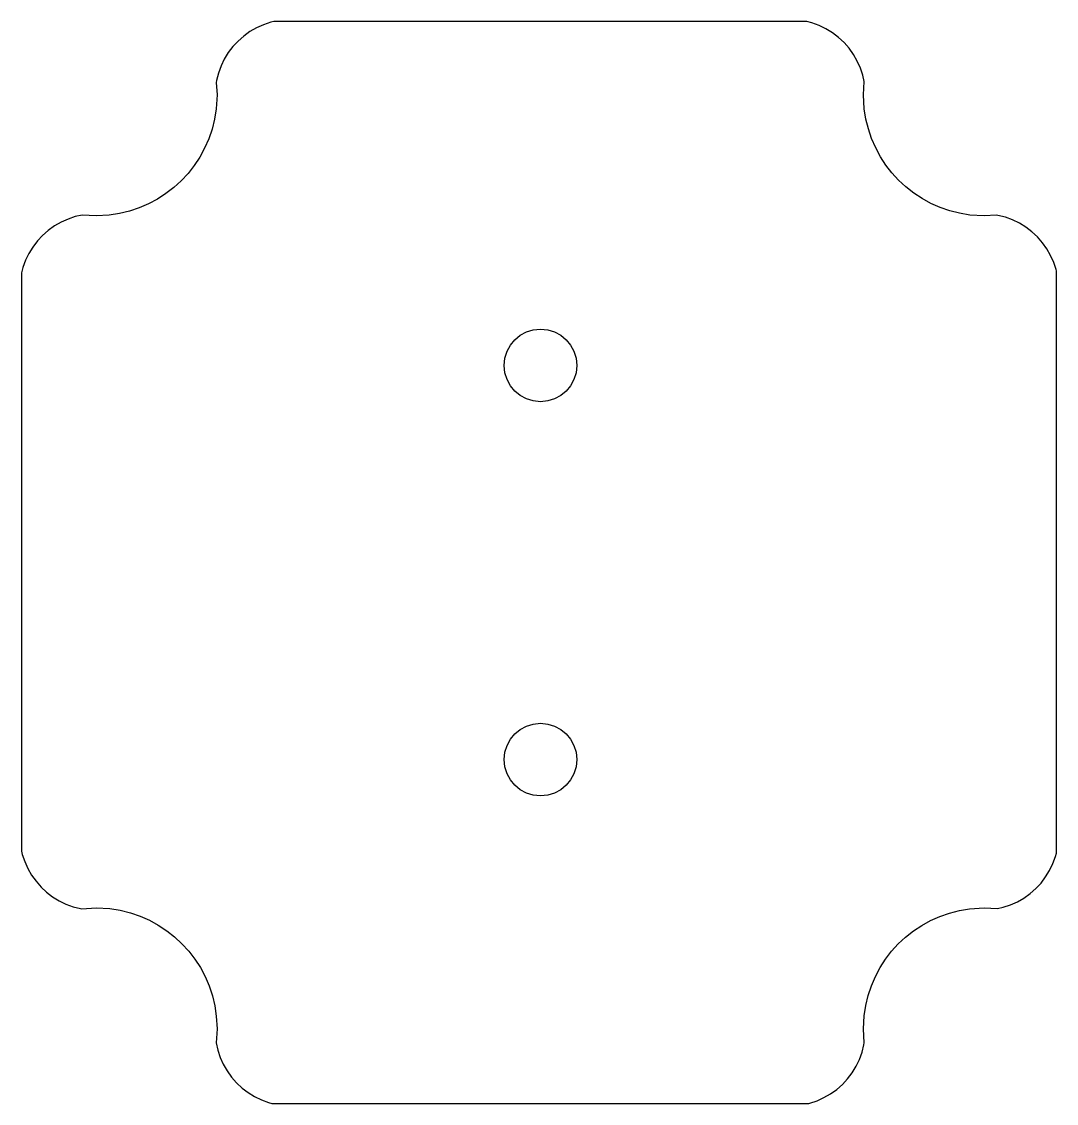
# Model space of a CAD drawing. Extents: x 84.6 to 127.3, y 136.2 to 180.8.
import ezdxf

# ---------------------------------------------------------------- set-up
doc = ezdxf.new("R2010")
doc.units = 0
doc.layers.add('Layer_1', color=7, linetype='CONTINUOUS')

msp = doc.modelspace()

# ---------------------------------------------------------------- linework, layer by layer
at = {"layer": 'Layer_1', "color": 1}
for points in [[(94.973431, 180.811634), (94.847754, 180.783525), (94.550648, 180.684857), (94.264567, 180.556426), (93.992268, 180.400431), (93.737608, 180.21853), (93.501687, 180.011272), (93.288366, 179.781966), (93.098747, 179.532267), (92.934485, 179.26548), (92.798336, 178.983258), (92.690848, 178.688355), (92.613127, 178.384636), (92.601556, 178.308569), (92.635733, 177.787671), (92.599352, 177.216611), (92.530828, 176.788745), (92.427194, 176.374043), (92.290036, 175.974074), (92.120946, 175.590416), (91.921511, 175.224642), (91.693314, 174.878332), (91.437951, 174.55306), (91.157007, 174.250399), (90.852072, 173.971928), (90.524731, 173.71922), (90.176576, 173.493852), (89.809193, 173.2974), (89.424171, 173.131436), (89.0231, 172.997539), (88.607564, 172.897282), (88.179156, 172.832244), (87.646682, 172.79807), (87.074522, 172.835552), (86.784584, 172.770508), (86.486927, 172.67129), (86.200846, 172.543409), (85.929097, 172.387414), (85.673884, 172.204963), (85.438513, 171.998258), (85.224643, 171.768952), (85.035026, 171.51925), (84.871314, 171.25191), (84.734612, 170.969687), (84.627125, 170.675341), (84.572557, 170.460367), (84.572557, 169.039332), (84.572557, 148.027558), (84.572557, 146.606524), (84.60177, 146.476989), (84.700437, 146.179332), (84.828321, 145.893252), (84.984313, 145.621503), (85.166764, 145.36629), (85.373472, 145.130922), (85.602778, 144.917602), (85.852477, 144.727432), (86.119818, 144.56372), (86.40204, 144.427571), (86.696389, 144.320084), (87.000108, 144.242362), (87.062945, 144.232993), (87.646682, 144.273782), (88.21278, 144.237954), (88.642148, 144.169504), (89.058267, 144.065705), (89.459551, 143.928162), (89.844406, 143.758484), (90.211247, 143.558273), (90.558485, 143.329136), (90.884533, 143.072678), (91.187801, 142.790507), (91.466698, 142.484228), (91.719637, 142.155445), (91.945031, 141.805766), (92.141291, 141.436794), (92.306829, 141.050138), (92.440052, 140.647402), (92.539374, 140.230192), (92.60321, 139.800114), (92.635733, 139.284184), (92.597698, 138.704866), (92.664946, 138.402775), (92.764167, 138.10568), (92.892047, 137.819591), (93.048043, 137.547303), (93.230494, 137.292654), (93.437199, 137.057281), (93.666505, 136.843413), (93.916206, 136.653788), (94.183544, 136.490071), (94.465767, 136.353362), (94.760116, 136.245892), (94.900126, 136.21005), (96.481011, 136.21005), (115.462109, 136.21005), (117.042994, 136.21005), (117.087642, 136.219928), (117.385298, 136.319157), (117.671379, 136.447032), (117.943128, 136.603016), (118.197791, 136.785473), (118.433709, 136.992172), (118.647029, 137.221478), (118.836649, 137.471188), (119.000911, 137.738537), (119.13706, 138.020759), (119.244547, 138.315089), (119.322269, 138.618816), (119.335505, 138.708112), (119.295816, 139.284127), (119.327786, 139.824893), (119.393219, 140.250419), (119.493414, 140.663217), (119.626823, 141.061721), (119.791903, 141.444372), (119.987114, 141.809604), (120.210907, 142.15586), (120.461741, 142.481569), (120.73807, 142.785176), (121.038352, 143.065115), (121.361039, 143.319823), (121.704594, 143.54774), (122.067467, 143.747299), (122.448117, 143.916943), (122.845, 144.055105), (123.256571, 144.160227), (123.681284, 144.23074), (124.284867, 144.273737), (124.828915, 144.240663), (125.065937, 144.29413), (125.363594, 144.392798), (125.649674, 144.521232), (125.921423, 144.677227), (126.176636, 144.859128), (126.412007, 145.066384), (126.625878, 145.295689), (126.815494, 145.544838), (126.979206, 145.812178), (127.115356, 146.094401), (127.222843, 146.3893), (127.258674, 146.529311), (127.258674, 148.110746), (127.258674, 168.962116), (127.258674, 170.543554), (127.248739, 170.587652), (127.150072, 170.884755), (127.022191, 171.170838), (126.866196, 171.443138), (126.683745, 171.697798), (126.476486, 171.933719), (126.247181, 172.147039), (125.998032, 172.336659), (125.730691, 172.500921), (125.448469, 172.63707), (125.15412, 172.744557), (124.850401, 172.822279), (124.793076, 172.831084), (124.284856, 172.79801), (123.690645, 172.83825), (123.267157, 172.908015), (122.856665, 173.0122), (122.460707, 173.149259), (122.080819, 173.317644), (121.718536, 173.515814), (121.37539, 173.742227), (121.052923, 173.995335), (120.752664, 174.273598), (120.476148, 174.575466), (120.224917, 174.899398), (120.000499, 175.24385), (119.804434, 175.607279), (119.638256, 175.988137), (119.503498, 176.384883), (119.401697, 176.795973), (119.33439, 177.21986), (119.295805, 177.787612), (119.329429, 178.336621), (119.27045, 178.600654), (119.171782, 178.898311), (119.043348, 179.184392), (118.887356, 179.456141), (118.704902, 179.710801), (118.498197, 179.946722), (118.268891, 180.160042), (118.019189, 180.350212), (117.752402, 180.513921), (117.469629, 180.650073), (117.17528, 180.75756), (116.964164, 180.811578), (115.535414, 180.811578), (96.402181, 180.811578), (94.973431, 180.811578), (94.973431, 180.811634)], [(107.474204, 166.637712), (107.443798, 166.336073), (107.356585, 166.055126), (107.21859, 165.800886), (107.035829, 165.579378), (106.814321, 165.396617), (106.560081, 165.258622), (106.279134, 165.171409), (105.977495, 165.141003), (105.675856, 165.171409), (105.39491, 165.258622), (105.14067, 165.396617), (104.919162, 165.579378), (104.7364, 165.800886), (104.598405, 166.055126), (104.511193, 166.336073), (104.480786, 166.637712), (104.511193, 166.939351), (104.598405, 167.2203), (104.7364, 167.474537), (104.919162, 167.696048), (105.14067, 167.878809), (105.394907, 168.016805), (105.675856, 168.104017), (105.977495, 168.134424), (106.279134, 168.104017), (106.560084, 168.016805), (106.814321, 167.878809), (107.035829, 167.696048), (107.21859, 167.474537), (107.356585, 167.2203), (107.443798, 166.939351), (107.474204, 166.637712)], [(107.474204, 150.384734), (107.443798, 150.083095), (107.356585, 149.802149), (107.21859, 149.547909), (107.035829, 149.326401), (106.814321, 149.143639), (106.560081, 149.005644), (106.279134, 148.918432), (105.977495, 148.888025), (105.675856, 148.918432), (105.39491, 149.005644), (105.14067, 149.143639), (104.919162, 149.326401), (104.7364, 149.547909), (104.598405, 149.802149), (104.511193, 150.083095), (104.480786, 150.384734), (104.511193, 150.686373), (104.598405, 150.96732), (104.7364, 151.22156), (104.919162, 151.443068), (105.14067, 151.625829), (105.39491, 151.763824), (105.675856, 151.851037), (105.977495, 151.881443), (106.279134, 151.851037), (106.560081, 151.763824), (106.814321, 151.625829), (107.035829, 151.443068), (107.21859, 151.22156), (107.356585, 150.96732), (107.443798, 150.686373), (107.474204, 150.384734)]]:
    msp.add_lwpolyline(points, close=True, dxfattribs=at)

doc.saveas('drawing.dxf')
